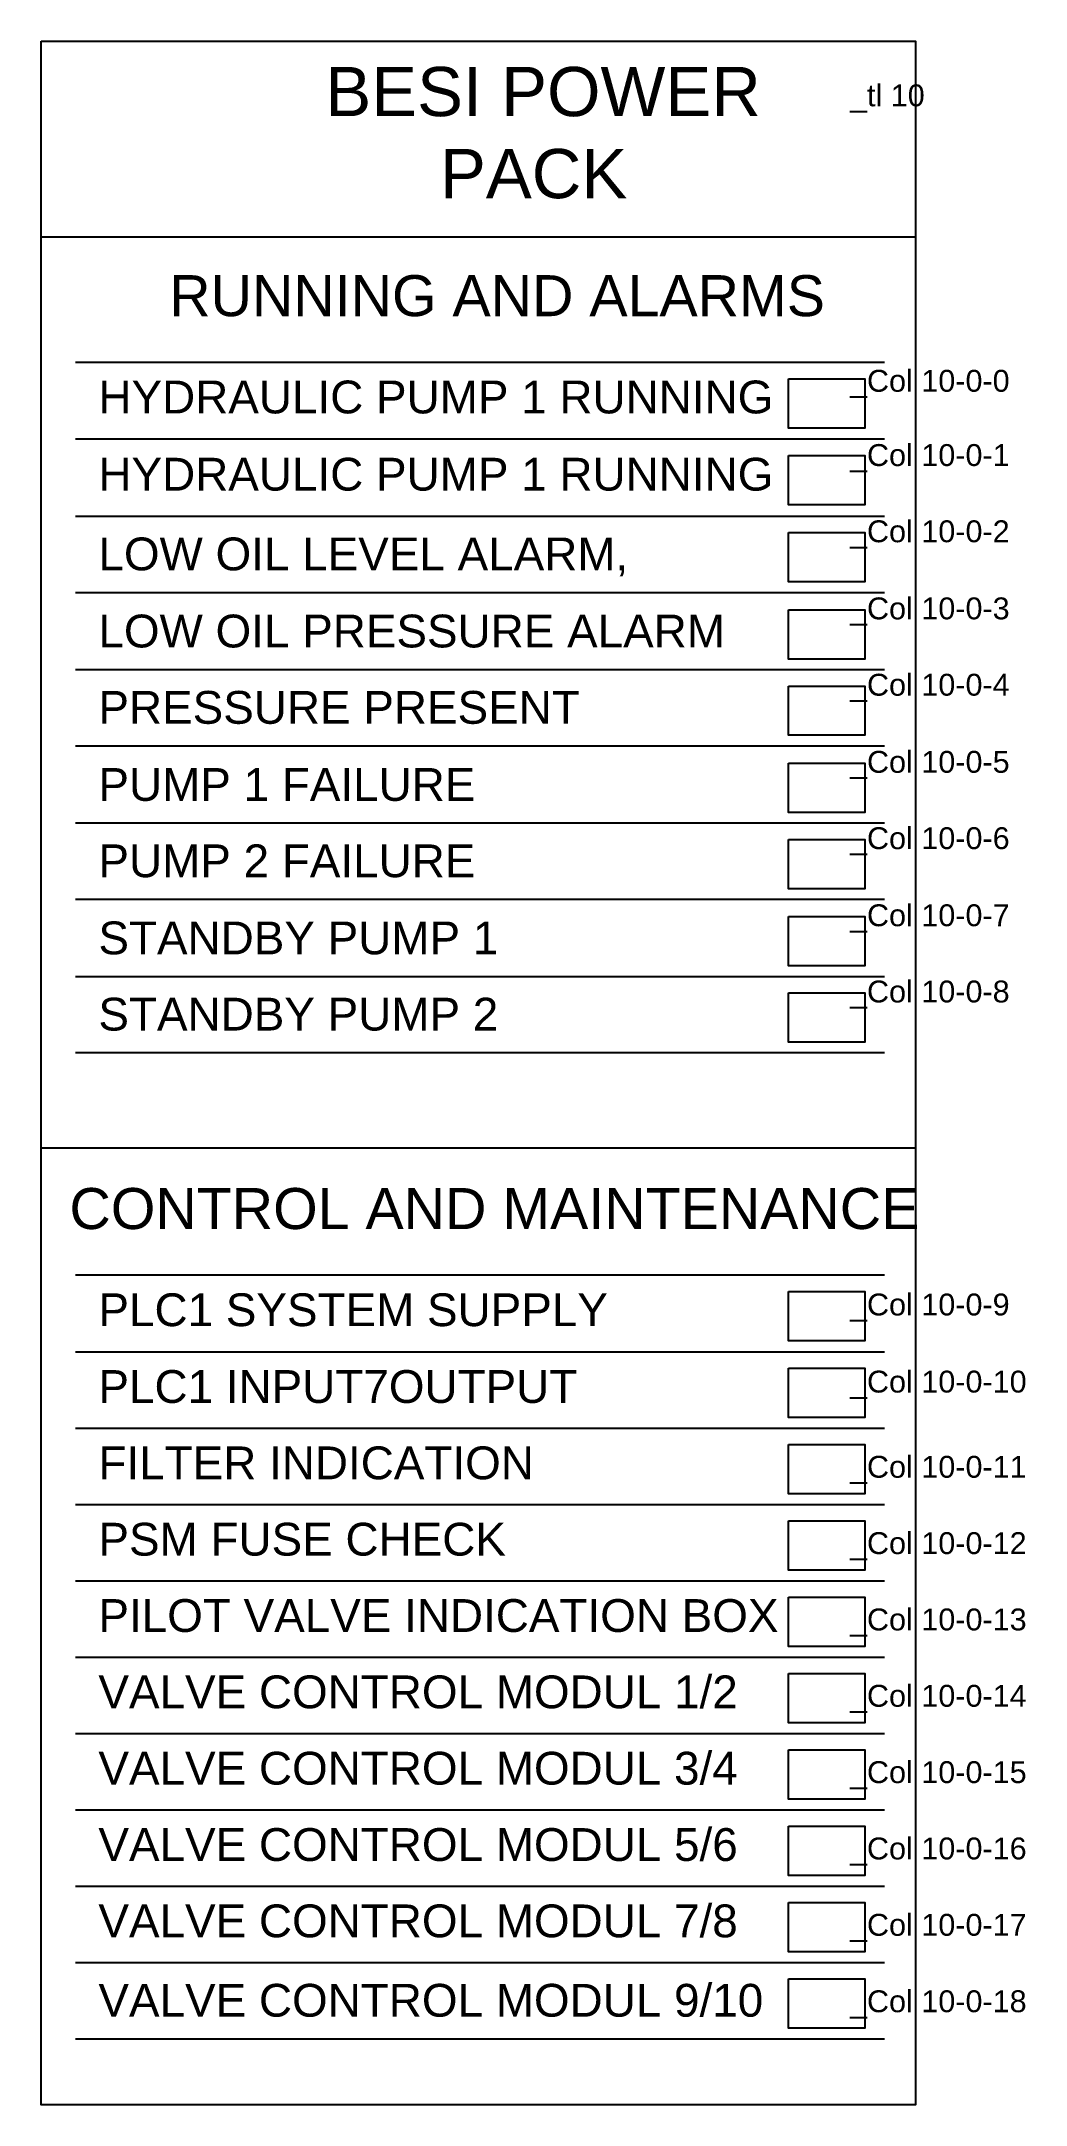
# Model space of a CAD drawing. Extents: x 153352 to 162352, y 108055 to 126923.
import ezdxf

# ---------------------------------------------------------------- set-up
doc = ezdxf.new("R2010")
doc.units = 0
doc.header["$MEASUREMENT"] = 0
doc.layers.get('0').update_dxf_attribs({"linetype": 'CONTINUOUS'})
doc.layers.add('Bilge', color=50, linetype='CONTINUOUS', plot=False)
doc.layers.add('Omriss tanker', color=20, linetype='CONTINUOUS')
doc.layers.add('Suction PS', color=131, linetype='CONTINUOUS')
doc.styles.add('ARIAL', font='ARIAL.TTF', dxfattribs={"height": 12})

msp = doc.modelspace()

# ---------------------------------------------------------------- linework, layer by layer
at = {"layer": 'Omriss tanker'}
msp.add_lwpolyline([(153352, 126923), (161344, 126923), (161344, 108055), (153352, 108055)], close=True, dxfattribs=at)
for points in [[(153352, 125133), (161344, 125133)], [(153664, 123988), (161062, 123988)], [(153664, 123286), (161062, 123286)], [(153664, 122580), (161062, 122580)], [(153664, 121883), (161062, 121883)], [(153664, 121178), (161062, 121178)], [(153664, 120480), (161062, 120480)], [(153664, 119775), (161062, 119775)], [(153664, 119078), (161062, 119078)], [(153664, 118372), (161062, 118372)], [(153664, 117675), (161062, 117675)], [(153352, 116806), (161344, 116806)], [(153664, 115642), (161062, 115642)], [(153664, 114940), (161062, 114940)], [(153664, 114242), (161062, 114242)], [(153664, 113544), (161062, 113544)], [(153664, 112846), (161062, 112846)], [(153664, 112148), (161062, 112148)], [(153664, 111450), (161062, 111450)], [(153664, 110752), (161062, 110752)], [(153664, 110054), (161062, 110054)], [(153664, 109356), (161062, 109356)], [(153664, 108658), (161062, 108658)]]:
    msp.add_lwpolyline(points, dxfattribs=at)
at = {"layer": 'Suction PS', "linetype": 'Continuous'}
for points in [[(160182, 123837), (160882, 123837), (160882, 123386), (160182, 123386)], [(160182, 123135), (160882, 123135), (160882, 122685), (160182, 122685)], [(160182, 122430), (160882, 122430), (160882, 121979), (160182, 121979)], [(160182, 121724), (160882, 121724), (160882, 121274), (160182, 121274)], [(160182, 121027), (160882, 121027), (160882, 120577), (160182, 120577)], [(160182, 120322), (160882, 120322), (160882, 119871), (160182, 119871)], [(160182, 119624), (160882, 119624), (160882, 119174), (160182, 119174)], [(160182, 118919), (160882, 118919), (160882, 118469), (160182, 118469)], [(160182, 118221), (160882, 118221), (160882, 117771), (160182, 117771)], [(160182, 115491), (160882, 115491), (160882, 115040), (160182, 115040)], [(160182, 114789), (160882, 114789), (160882, 114339), (160182, 114339)], [(160182, 114091), (160882, 114091), (160882, 113641), (160182, 113641)], [(160182, 113393), (160882, 113393), (160882, 112943), (160182, 112943)], [(160182, 112695), (160882, 112695), (160882, 112244), (160182, 112244)], [(160182, 111997), (160882, 111997), (160882, 111546), (160182, 111546)], [(160182, 111299), (160882, 111299), (160882, 110848), (160182, 110848)], [(160182, 110601), (160882, 110601), (160882, 110150), (160182, 110150)], [(160182, 109903), (160882, 109903), (160882, 109452), (160182, 109452)], [(160182, 109205), (160882, 109205), (160882, 108754), (160182, 108754)]]:
    msp.add_lwpolyline(points, close=True, dxfattribs=at)

# ---------------------------------------------------------------- texts
at = {"attachment_point": 1, "style": 'ARIAL'}
for s, insert, char_height, width in [('BESI POWER\\P      PACK', (155949, 126688), 450, 6754.56), ('RUNNING AND ALARMS', (154521, 124784), 375, 6754.56), ('HYDRAULIC PUMP 1 RUNNING', (153874, 123820), 300, 6838.8), ('HYDRAULIC PUMP 1 RUNNING', (153874, 123114), 300, 6838.8), ('LOW OIL LEVEL ALARM,', (153874, 122385), 300, 6838.8), ('LOW OIL PRESSURE ALARM', (153874, 121680), 300, 6838.8), ('PRESSURE PRESENT', (153874, 120982), 300, 6838.8), ('PUMP 1 FAILURE', (153874, 120277), 300, 6838.8), ('PUMP 2 FAILURE', (153874, 119579), 300, 6838.8), ('STANDBY PUMP 1', (153874, 118874), 300, 6838.8), ('STANDBY PUMP 2', (153874, 118177), 300, 6838.8), ('CONTROL AND MAINTENANCE', (153609, 116437), 375, 8440.08), ('PLC1 SYSTEM SUPPLY', (153874, 115474), 300, 5750.93), ('PLC1 INPUT7OUTPUT ', (153874, 114772), 300, 5404.7), ('FILTER INDICATION', (153874, 114074), 300, 5404.7), ('PSM FUSE CHECK', (153874, 113376), 300, 5404.7), ('PILOT VALVE INDICATION BOX', (153874, 112678), 300, 6651.88), ('VALVE CONTROL MODUL 1/2 ', (153874, 111980), 300, 6268.13), ('VALVE CONTROL MODUL 3/4 ', (153874, 111282), 300, 6268.13), ('VALVE CONTROL MODUL 5/6 ', (153874, 110584), 300, 6268.13), ('VALVE CONTROL MODUL 7/8 ', (153874, 109886), 300, 6268.13), ('VALVE CONTROL MODUL 9/10 ', (153874, 109160), 300, 6268.13)]:
    msp.add_mtext(s, dxfattribs=dict(at, insert=insert, char_height=char_height, width=width))
at = {"layer": 'Bilge', "color": 0, "linetype": 'Continuous', "style": 'ARIAL'}
for s, p in [('_tl 10', (160745, 126328)), ('_Col 10-0-0', (160745, 123718)), ('_Col 10-0-1', (160745, 123039)), ('_Col 10-0-2', (160745, 122342)), ('_Col 10-0-3', (160745, 121637)), ('_Col 10-0-4', (160745, 120939)), ('_Col 10-0-5', (160745, 120234)), ('_Col 10-0-6', (160745, 119536)), ('_Col 10-0-7', (160745, 118831)), ('_Col 10-0-8', (160745, 118134)), ('_Col 10-0-9', (160745, 115272)), ('_Col 10-0-10', (160745, 114567)), ('_Col 10-0-11', (160745, 113788)), ('_Col 10-0-12', (160745, 113090)), ('_Col 10-0-13', (160745, 112392)), ('_Col 10-0-14', (160745, 111694)), ('_Col 10-0-15', (160745, 110996)), ('_Col 10-0-16', (160745, 110298)), ('_Col 10-0-17', (160745, 109600)), ('_Col 10-0-18', (160745, 108901))]:
    msp.add_text(s, height=200, dxfattribs=at).set_placement(p)

doc.saveas('drawing.dxf')
